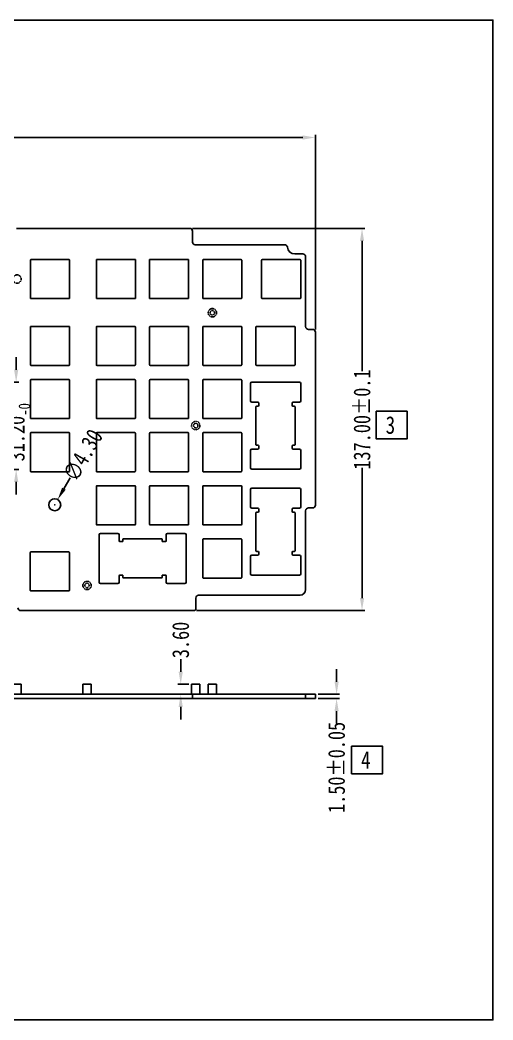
# Model space of a CAD drawing. Header units: inches. Extents: x 1475 to 2567, y -36 to 325.
# Drawn here: x 1812 to 1981.4, y -33.6 to 324.9 of the extents above; entities that cross this region are included whole.
import ezdxf

# ---------------------------------------------------------------- set-up
doc = ezdxf.new("R2010")
doc.units = ezdxf.units.IN
doc.header["$LTSCALE"] = 0.909449
doc.header["$MEASUREMENT"] = 0
doc.header["$PDMODE"] = 3
doc.header["$PDSIZE"] = 0.3125
doc.linetypes.add('HIDDEN', pattern=[0.2, 0.1, -0.1])
doc.linetypes.add('PHANTOM', pattern=[0.8, 0.45, -0.05, 0.1, -0.05, 0.1, -0.05])
doc.layers.get('0').update_dxf_attribs({"linetype": 'CONTINUOUS'})
doc.layers.get('Defpoints').update_dxf_attribs({"linetype": 'CONTINUOUS'})
doc.layers.add('DEFAULT_2', color=8, linetype='HIDDEN')
doc.layers.add('DEFAULT_3', color=7, linetype='PHANTOM')
doc.styles.get("Standard").update_dxf_attribs({"font": 'txt', "width": 0.8})
doc.dimstyles.get("Standard").update_dxf_attribs({"dimtxt": 6, "dimasz": 4.5, "dimexe": 1, "dimexo": 1, "dimgap": 0.09, "dimtad": 0, "dimzin": 1, "dimdsep": 46, "dimtxsty": 'STANDARD', "dimcen": 0.09, "dimclrd": 5, "dimclre": 5, "dimclrt": 1, "dimadec": 0, "dimazin": 0, "dimtp": 0.01, "dimtm": 0.01, "dimtfac": 1, "dimtofl": 0, "dimtmove": 0, "dimatfit": 3, "dimfxl": 1, "dimtolj": 1, "dimtzin": 4, "dimarcsym": 0})

# ---------------------------------------------------------------- blocks, each defined once
blk = doc.blocks.new('*D17')
at = {"layer": 'DEFAULT_3', "color": 3, "linetype": 'ByBlock', "lineweight": -2}
for p, q in [((1518.79, 213.97), (1518.79, 283.74)), ((1917.82, 213.97), (1917.82, 283.74)), ((1523.29, 282.74), (1699.82, 282.74)), ((1913.32, 282.74), (1736.8, 282.74))]:
    blk.add_line(p, q, dxfattribs=at)
at = {"layer": 'DEFAULT_3', "color": 3, "linetype": 'ByBlock'}
for points in [[(1523.29, 283.49), (1523.29, 281.99), (1518.79, 282.74)], [(1913.32, 283.49), (1913.32, 281.99), (1917.82, 282.74)]]:
    blk.add_solid(points, dxfattribs=at)
at = {"layer": 'Defpoints', "color": 0, "linetype": 'ByBlock'}
for p in [(1917.82, 282.74), (1518.79, 212.97), (1917.82, 212.97)]:
    blk.add_point(p, dxfattribs=at)
at = {"layer": 'DEFAULT_3', "color": 3, "linetype": 'ByBlock', "insert": (1718.31, 282.74), "char_height": 6, "attachment_point": 5}
blk.add_mtext('\\A1;399.03%%P0.1', dxfattribs=at)
blk = doc.blocks.new('*D20')
at = {"layer": 'DEFAULT_3', "color": 3, "linetype": 'ByBlock', "lineweight": -2}
for p, q in [((1810.67, 199.5), (1810.67, 204)), ((1806.17, 195), (1811.67, 195)), ((1806.17, 163.8), (1811.67, 163.8)), ((1810.67, 159.3), (1810.67, 154.8))]:
    blk.add_line(p, q, dxfattribs=at)
at = {"layer": 'DEFAULT_3', "color": 3, "linetype": 'ByBlock'}
for points in [[(1809.92, 199.5), (1811.42, 199.5), (1810.67, 195)], [(1809.92, 159.3), (1811.42, 159.3), (1810.67, 163.8)]]:
    blk.add_solid(points, dxfattribs=at)
at = {"layer": 'Defpoints', "color": 0, "linetype": 'ByBlock'}
for p in [(1805.17, 195), (1810.67, 195), (1805.17, 163.8)]:
    blk.add_point(p, dxfattribs=at)
at = {"layer": 'DEFAULT_3', "color": 3, "linetype": 'ByBlock', "insert": (1810.67, 179.4), "char_height": 6, "attachment_point": 5, "rotation": 90}
blk.add_mtext('\\A1;31.20{\\H0.7x;\\S+0.1^ -0;}', dxfattribs=at)
blk = doc.blocks.new('*D21')
at = {"layer": 'DEFAULT_3', "color": 3, "linetype": 'ByBlock', "lineweight": -2}
for p, q in [((1829.98, 160.8), (1827.76, 156.88)), ((1824.38, 151.1), (1824.56, 151.1)), ((1824.47, 151.01), (1824.47, 151.19))]:
    blk.add_line(p, q, dxfattribs=at)
at = {"layer": 'DEFAULT_3', "color": 3, "linetype": 'ByBlock'}
blk.add_solid([(1827.11, 157.25), (1828.41, 156.51), (1825.54, 152.97)], dxfattribs=at)
at = {"layer": 'Defpoints', "color": 0, "linetype": 'ByBlock'}
for p in [(1825.54, 152.97), (1823.41, 149.23)]:
    blk.add_point(p, dxfattribs=at)
at = {"layer": 'DEFAULT_3', "color": 3, "linetype": 'ByBlock', "insert": (1834.57, 168.87), "char_height": 6, "attachment_point": 5, "rotation": 60.3942}
blk.add_mtext('\\A1;∅4.30', dxfattribs=at)
blk = doc.blocks.new('*D22')
at = {"layer": 'DEFAULT_3', "color": 3, "linetype": 'ByBlock', "lineweight": -2}
for p, q in [((1873.81, 250.15), (1935.52, 250.15)), ((1934.52, 245.65), (1934.52, 198.95)), ((1934.52, 117.66), (1934.52, 164.37)), ((1875.26, 113.16), (1935.52, 113.16))]:
    blk.add_line(p, q, dxfattribs=at)
at = {"layer": 'DEFAULT_3', "color": 3, "linetype": 'ByBlock'}
for points in [[(1933.77, 245.65), (1935.27, 245.65), (1934.52, 250.15)], [(1933.77, 117.66), (1935.27, 117.66), (1934.52, 113.16)]]:
    blk.add_solid(points, dxfattribs=at)
at = {"layer": 'Defpoints', "color": 0, "linetype": 'ByBlock'}
for p in [(1872.81, 250.15), (1934.52, 250.15), (1874.26, 113.16)]:
    blk.add_point(p, dxfattribs=at)
at = {"layer": 'DEFAULT_3', "color": 3, "linetype": 'ByBlock', "insert": (1934.52, 181.66), "char_height": 6, "attachment_point": 5, "rotation": 90}
blk.add_mtext('\\A1;137.00%%P0.1', dxfattribs=at)
blk = doc.blocks.new('*D23')
at = {"layer": 'DEFAULT_3', "color": 3, "linetype": 'ByBlock', "lineweight": -2}
for p, q in [((1925.41, 87.67), (1925.41, 92.17)), ((1918.82, 83.17), (1926.41, 83.17)), ((1918.82, 81.67), (1926.41, 81.67)), ((1925.41, 77.17), (1925.41, 72.67))]:
    blk.add_line(p, q, dxfattribs=at)
at = {"layer": 'DEFAULT_3', "color": 3, "linetype": 'ByBlock'}
for points in [[(1924.66, 87.67), (1926.16, 87.67), (1925.41, 83.17)], [(1924.66, 77.17), (1926.16, 77.17), (1925.41, 81.67)]]:
    blk.add_solid(points, dxfattribs=at)
at = {"layer": 'Defpoints', "color": 0, "linetype": 'ByBlock'}
for p in [(1917.82, 83.17), (1917.82, 81.67), (1925.41, 81.67)]:
    blk.add_point(p, dxfattribs=at)
at = {"layer": 'DEFAULT_3', "color": 3, "linetype": 'ByBlock', "insert": (1925.41, 56.98), "char_height": 6, "attachment_point": 5, "rotation": 90}
blk.add_mtext('\\A1;1.50%%P0.05', dxfattribs=at)
blk = doc.blocks.new('*D24')
at = {"layer": 'DEFAULT_3', "color": 3, "linetype": 'ByBlock', "lineweight": -2}
for p, q in [((1869.59, 91.27), (1869.59, 95.77)), ((1872.47, 86.77), (1868.59, 86.77)), ((1872.47, 83.17), (1868.59, 83.17)), ((1869.59, 78.67), (1869.59, 74.17))]:
    blk.add_line(p, q, dxfattribs=at)
at = {"layer": 'DEFAULT_3', "color": 3, "linetype": 'ByBlock'}
for points in [[(1868.84, 91.27), (1870.34, 91.27), (1869.59, 86.77)], [(1868.84, 78.67), (1870.34, 78.67), (1869.59, 83.17)]]:
    blk.add_solid(points, dxfattribs=at)
at = {"layer": 'Defpoints', "color": 0, "linetype": 'ByBlock'}
for p in [(1869.59, 86.77), (1873.47, 86.77), (1873.47, 83.17)]:
    blk.add_point(p, dxfattribs=at)
at = {"layer": 'DEFAULT_3', "color": 3, "linetype": 'ByBlock', "insert": (1869.59, 102.66), "char_height": 6, "attachment_point": 5, "rotation": 90}
blk.add_mtext('\\A1;3.60', dxfattribs=at)

msp = doc.modelspace()

# ---------------------------------------------------------------- linework, layer by layer
at = {"color": 7, "linetype": 'Continuous'}
for p, q in [((1810.807, 250.154), (1872.807, 250.154)), ((1873.807, 249.154), (1873.807, 245.284)), ((1874.807, 244.284), (1906.796, 244.284)), ((1910.473, 241.002), (1913.324, 241.002)), ((1815.774, 238.802), (1815.774, 225.202)), ((1829.574, 239.002), (1815.974, 239.002)), ((1829.774, 225.202), (1829.774, 238.802)), ((1853.374, 239.002), (1839.374, 239.002)), ((1839.374, 239.002), (1839.374, 225.002)), ((1853.374, 225.002), (1853.374, 239.002)), ((1872.424, 239.002), (1858.424, 239.002)), ((1858.424, 239.002), (1858.424, 225.002)), ((1872.424, 225.002), (1872.424, 239.002)), ((1877.474, 238.802), (1877.474, 225.202)), ((1891.274, 239.002), (1877.674, 239.002)), ((1891.474, 225.202), (1891.474, 238.802)), ((1898.574, 238.802), (1898.574, 225.202)), ((1912.374, 239.002), (1898.774, 239.002)), ((1912.574, 225.202), (1912.574, 238.802)), ((1914.324, 214.974), (1914.324, 240.002)), ((1815.974, 225.002), (1829.574, 225.002)), ((1839.374, 225.002), (1853.374, 225.002)), ((1858.424, 225.002), (1872.424, 225.002)), ((1877.674, 225.002), (1891.274, 225.002)), ((1898.774, 225.002), (1912.374, 225.002)), ((1829.574, 215.052), (1815.974, 215.052)), ((1853.174, 215.052), (1839.574, 215.052)), ((1872.224, 215.052), (1858.624, 215.052)), ((1891.274, 215.052), (1877.674, 215.052)), ((1910.324, 215.052), (1896.724, 215.052)), ((1815.774, 214.852), (1815.774, 201.252)), ((1829.774, 201.252), (1829.774, 214.852)), ((1839.374, 214.852), (1839.374, 201.252)), ((1853.374, 201.252), (1853.374, 214.852)), ((1858.424, 214.852), (1858.424, 201.252)), ((1872.424, 201.252), (1872.424, 214.852)), ((1877.474, 214.852), (1877.474, 201.252)), ((1891.474, 201.252), (1891.474, 214.852)), ((1896.524, 214.852), (1896.524, 201.252)), ((1910.524, 201.252), (1910.524, 214.852)), ((1916.824, 213.974), (1915.324, 213.974)), ((1917.824, 150.974), (1917.824, 212.974)), ((1815.974, 201.052), (1829.574, 201.052)), ((1839.574, 201.052), (1853.174, 201.052)), ((1858.624, 201.052), (1872.224, 201.052)), ((1877.674, 201.052), (1891.274, 201.052)), ((1896.724, 201.052), (1910.324, 201.052)), ((1815.774, 195.802), (1815.774, 182.202)), ((1829.574, 196.002), (1815.974, 196.002)), ((1829.774, 182.202), (1829.774, 195.802)), ((1839.374, 195.802), (1839.374, 182.202)), ((1853.174, 196.002), (1839.574, 196.002)), ((1853.374, 182.202), (1853.374, 195.802)), ((1858.424, 195.802), (1858.424, 182.202)), ((1872.224, 196.002), (1858.624, 196.002)), ((1872.424, 182.202), (1872.424, 195.802)), ((1877.474, 195.802), (1877.474, 182.202)), ((1891.274, 196.002), (1877.674, 196.002)), ((1891.474, 182.202), (1891.474, 195.802)), ((1894.583, 194.593), (1894.583, 188.393)), ((1912.083, 195.093), (1895.083, 195.093)), ((1912.583, 188.393), (1912.583, 194.593)), ((1895.083, 187.893), (1897.224, 187.893)), ((1897.224, 186.415), (1896.724, 186.415)), ((1897.524, 187.593), (1897.524, 186.715)), ((1909.524, 186.715), (1909.524, 187.593)), ((1909.824, 187.893), (1912.083, 187.893)), ((1910.324, 186.415), (1909.824, 186.415)), ((1896.524, 186.215), (1896.524, 172.615)), ((1910.524, 172.615), (1910.524, 186.215)), ((1815.974, 182.002), (1829.574, 182.002)), ((1839.574, 182.002), (1853.174, 182.002)), ((1858.624, 182.002), (1872.224, 182.002)), ((1877.674, 182.002), (1891.274, 182.002)), ((1815.774, 176.752), (1815.774, 163.152)), ((1829.574, 176.952), (1815.974, 176.952)), ((1829.774, 163.152), (1829.774, 176.752)), ((1839.374, 176.752), (1839.374, 163.152)), ((1853.174, 176.952), (1839.574, 176.952)), ((1853.374, 163.152), (1853.374, 176.752)), ((1858.424, 176.752), (1858.424, 163.152)), ((1872.224, 176.952), (1858.624, 176.952)), ((1872.424, 163.152), (1872.424, 176.752)), ((1877.474, 176.752), (1877.474, 163.152)), ((1891.274, 176.952), (1877.674, 176.952)), ((1891.474, 163.152), (1891.474, 176.752)), ((1896.724, 172.415), (1897.224, 172.415)), ((1897.524, 172.115), (1897.524, 171.393)), ((1909.524, 171.393), (1909.524, 172.115)), ((1909.824, 172.415), (1910.324, 172.415)), ((1894.583, 170.593), (1894.583, 164.393)), ((1897.224, 171.093), (1895.083, 171.093)), ((1912.083, 171.093), (1909.824, 171.093)), ((1912.583, 164.393), (1912.583, 170.593)), ((1815.974, 162.952), (1829.574, 162.952)), ((1839.574, 162.952), (1853.174, 162.952)), ((1858.624, 162.952), (1872.224, 162.952)), ((1877.674, 162.952), (1891.274, 162.952)), ((1895.083, 163.893), (1912.083, 163.893)), ((1839.374, 157.702), (1839.374, 144.102)), ((1853.174, 157.902), (1839.574, 157.902)), ((1853.374, 144.102), (1853.374, 157.702)), ((1858.424, 157.702), (1858.424, 144.102)), ((1872.224, 157.902), (1858.624, 157.902)), ((1872.424, 144.102), (1872.424, 157.702)), ((1877.474, 157.702), (1877.474, 144.102)), ((1891.274, 157.902), (1877.674, 157.902)), ((1891.474, 144.102), (1891.474, 157.702)), ((1894.583, 156.593), (1894.583, 150.393)), ((1912.083, 157.093), (1895.083, 157.093)), ((1912.583, 150.393), (1912.583, 156.593)), ((1895.083, 149.893), (1897.224, 149.893)), ((1896.524, 148.215), (1896.524, 134.615)), ((1897.224, 148.415), (1896.724, 148.415)), ((1897.524, 149.593), (1897.524, 148.715)), ((1909.524, 148.715), (1909.524, 149.593)), ((1909.824, 149.893), (1912.083, 149.893)), ((1910.324, 148.415), (1909.824, 148.415)), ((1910.524, 134.615), (1910.524, 148.215)), ((1914.324, 120.683), (1914.324, 148.974)), ((1915.324, 149.974), (1916.824, 149.974)), ((1839.574, 143.902), (1853.174, 143.902)), ((1858.624, 143.902), (1872.224, 143.902)), ((1877.674, 143.902), (1891.274, 143.902)), ((1840.377, 140.352), (1840.377, 123.352)), ((1847.077, 140.852), (1840.877, 140.852)), ((1847.577, 138.211), (1847.577, 140.352)), ((1864.377, 140.352), (1864.377, 138.211)), ((1871.077, 140.852), (1864.877, 140.852)), ((1871.577, 123.352), (1871.577, 140.352)), ((1848.599, 137.911), (1847.877, 137.911)), ((1848.899, 138.711), (1848.899, 138.211)), ((1862.699, 138.911), (1849.099, 138.911)), ((1862.899, 138.211), (1862.899, 138.711)), ((1864.077, 137.911), (1863.199, 137.911)), ((1877.474, 138.652), (1877.474, 125.052)), ((1891.274, 138.852), (1877.674, 138.852)), ((1891.474, 125.052), (1891.474, 138.652)), ((1815.734, 134.017), (1815.734, 120.417)), ((1829.534, 134.217), (1815.934, 134.217)), ((1829.734, 120.417), (1829.734, 134.017)), ((1897.224, 133.093), (1895.083, 133.093)), ((1896.724, 134.415), (1897.224, 134.415)), ((1897.524, 134.115), (1897.524, 133.393)), ((1909.524, 133.393), (1909.524, 134.115)), ((1909.824, 134.415), (1910.324, 134.415)), ((1912.083, 133.093), (1909.824, 133.093)), ((1894.583, 132.593), (1894.583, 126.393)), ((1912.583, 126.393), (1912.583, 132.593)), ((1847.577, 123.352), (1847.577, 125.611)), ((1847.877, 125.911), (1848.599, 125.911)), ((1848.899, 125.611), (1848.899, 125.111)), ((1862.899, 125.111), (1862.899, 125.611)), ((1863.199, 125.911), (1864.077, 125.911)), ((1864.377, 125.611), (1864.377, 123.352)), ((1895.083, 125.893), (1912.083, 125.893)), ((1840.877, 122.852), (1847.077, 122.852)), ((1849.099, 124.911), (1862.699, 124.911)), ((1864.877, 122.852), (1871.077, 122.852)), ((1877.674, 124.852), (1891.274, 124.852)), ((1815.934, 120.217), (1829.534, 120.217)), ((1876.007, 118.683), (1912.324, 118.683)), ((1875.007, 113.908), (1875.007, 117.683)), ((1874.257, 113.158), (1812.314, 113.158)), ((1809.474, 86.775), (1812.474, 86.775)), ((1812.474, 83.175), (1812.474, 86.775)), ((1834.552, 86.775), (1837.552, 86.775)), ((1834.552, 83.175), (1834.552, 86.775)), ((1837.552, 83.175), (1837.552, 86.775)), ((1873.474, 86.775), (1876.474, 86.775)), ((1873.474, 83.175), (1873.474, 86.775)), ((1876.474, 83.175), (1876.474, 86.775)), ((1879.433, 86.775), (1882.433, 86.775)), ((1879.433, 83.175), (1879.433, 86.775)), ((1882.433, 83.175), (1882.433, 86.775)), ((1518.793, 83.175), (1917.824, 83.175)), ((1873.807, 83.175), (1873.807, 81.675)), ((1914.324, 83.175), (1914.324, 81.675)), ((1917.824, 83.175), (1917.824, 81.675)), ((1518.793, 81.675), (1917.824, 81.675))]:
    msp.add_line(p, q, dxfattribs=at)
for points in [[(1474.518, -33.555), (1981.415, -33.555), (1981.415, 324.856), (1474.518, 324.856)], [(1939.583, 184.605), (1950.676, 184.605), (1950.676, 174.709), (1939.583, 174.709)], [(1930.796, 64.583), (1941.889, 64.583), (1941.889, 54.688), (1930.796, 54.688)]]:
    msp.add_lwpolyline(points, close=True)
msp.add_circle((1824.474, 151.102), 2.15, dxfattribs=at)
for centre, radius, start, end in [((1872.807, 249.154), 1, 0, 90), ((1874.807, 245.284), 1, 180, 270), ((1906.796, 243.284), 1, 6.4955, 90), ((1910.473, 243.702), 2.7, 186.4955, 270), ((1913.324, 240.002), 1, 0, 90), ((1815.974, 238.802), 0.2, 90, 180), ((1829.574, 238.802), 0.2, 0, 90), ((1877.674, 238.802), 0.2, 90, 180), ((1891.274, 238.802), 0.2, 0, 90), ((1898.774, 238.802), 0.2, 90, 180), ((1912.374, 238.802), 0.2, 0, 90), ((1815.974, 225.202), 0.2, 180, 270), ((1829.574, 225.202), 0.2, 270, 0), ((1877.674, 225.202), 0.2, 180, 270), ((1891.274, 225.202), 0.2, 270, 0), ((1898.774, 225.202), 0.2, 180, 270), ((1912.374, 225.202), 0.2, 270, 0), ((1815.974, 214.852), 0.2, 90, 180), ((1829.574, 214.852), 0.2, 0, 90), ((1839.574, 214.852), 0.2, 90, 180), ((1853.174, 214.852), 0.2, 0, 90), ((1858.624, 214.852), 0.2, 90, 180), ((1872.224, 214.852), 0.2, 0, 90), ((1877.674, 214.852), 0.2, 90, 180), ((1891.274, 214.852), 0.2, 0, 90), ((1896.724, 214.852), 0.2, 90, 180), ((1910.324, 214.852), 0.2, 0, 90), ((1915.324, 214.974), 1, 180, 270), ((1916.824, 212.974), 1, 0, 90), ((1815.974, 201.252), 0.2, 180, 270), ((1829.574, 201.252), 0.2, 270, 0), ((1839.574, 201.252), 0.2, 180, 270), ((1853.174, 201.252), 0.2, 270, 0), ((1858.624, 201.252), 0.2, 180, 270), ((1872.224, 201.252), 0.2, 270, 0), ((1877.674, 201.252), 0.2, 180, 270), ((1891.274, 201.252), 0.2, 270, 0), ((1896.724, 201.252), 0.2, 180, 270), ((1910.324, 201.252), 0.2, 270, 0), ((1815.974, 195.802), 0.2, 90, 180), ((1829.574, 195.802), 0.2, 0, 90), ((1839.574, 195.802), 0.2, 90, 180), ((1853.174, 195.802), 0.2, 0, 90), ((1858.624, 195.802), 0.2, 90, 180), ((1872.224, 195.802), 0.2, 0, 90), ((1877.674, 195.802), 0.2, 90, 180), ((1891.274, 195.802), 0.2, 0, 90), ((1895.083, 194.593), 0.5, 90, 180), ((1912.083, 194.593), 0.5, 0, 90), ((1895.083, 188.393), 0.5, 180, 270), ((1896.724, 186.215), 0.2, 90, 180), ((1897.224, 187.593), 0.3, 0, 90), ((1897.224, 186.715), 0.3, 270, 0), ((1909.824, 187.593), 0.3, 90, 180), ((1909.824, 186.715), 0.3, 180, 270), ((1910.324, 186.215), 0.2, 0, 90), ((1912.083, 188.393), 0.5, 270, 0), ((1815.974, 182.202), 0.2, 180, 270), ((1829.574, 182.202), 0.2, 270, 0), ((1839.574, 182.202), 0.2, 180, 270), ((1853.174, 182.202), 0.2, 270, 0), ((1858.624, 182.202), 0.2, 180, 270), ((1872.224, 182.202), 0.2, 270, 0), ((1877.674, 182.202), 0.2, 180, 270), ((1891.274, 182.202), 0.2, 270, 0), ((1815.974, 176.752), 0.2, 90, 180), ((1829.574, 176.752), 0.2, 0, 90), ((1839.574, 176.752), 0.2, 90, 180), ((1853.174, 176.752), 0.2, 0, 90), ((1858.624, 176.752), 0.2, 90, 180), ((1872.224, 176.752), 0.2, 0, 90), ((1877.674, 176.752), 0.2, 90, 180), ((1891.274, 176.752), 0.2, 0, 90), ((1896.724, 172.615), 0.2, 180, 270), ((1897.224, 172.115), 0.3, 0, 90), ((1909.824, 172.115), 0.3, 90, 180), ((1910.324, 172.615), 0.2, 270, 0), ((1895.083, 170.593), 0.5, 90, 180), ((1897.224, 171.393), 0.3, 270, 0), ((1909.824, 171.393), 0.3, 180, 270), ((1912.083, 170.593), 0.5, 0, 90), ((1815.974, 163.152), 0.2, 180, 270), ((1829.574, 163.152), 0.2, 270, 0), ((1839.574, 163.152), 0.2, 180, 270), ((1853.174, 163.152), 0.2, 270, 0), ((1858.624, 163.152), 0.2, 180, 270), ((1872.224, 163.152), 0.2, 270, 0), ((1877.674, 163.152), 0.2, 180, 270), ((1891.274, 163.152), 0.2, 270, 0), ((1895.083, 164.393), 0.5, 180, 270), ((1912.083, 164.393), 0.5, 270, 0), ((1839.574, 157.702), 0.2, 90, 180), ((1853.174, 157.702), 0.2, 0, 90), ((1858.624, 157.702), 0.2, 90, 180), ((1872.224, 157.702), 0.2, 0, 90), ((1877.674, 157.702), 0.2, 90, 180), ((1891.274, 157.702), 0.2, 0, 90), ((1895.083, 156.593), 0.5, 90, 180), ((1912.083, 156.593), 0.5, 0, 90), ((1916.824, 150.974), 1, 270, 0), ((1895.083, 150.393), 0.5, 180, 270), ((1896.724, 148.215), 0.2, 90, 180), ((1897.224, 149.593), 0.3, 0, 90), ((1897.224, 148.715), 0.3, 270, 0), ((1909.824, 149.593), 0.3, 90, 180), ((1909.824, 148.715), 0.3, 180, 270), ((1910.324, 148.215), 0.2, 0, 90), ((1912.083, 150.393), 0.5, 270, 0), ((1915.324, 148.974), 1, 90, 180), ((1839.574, 144.102), 0.2, 180, 270), ((1853.174, 144.102), 0.2, 270, 0), ((1858.624, 144.102), 0.2, 180, 270), ((1872.224, 144.102), 0.2, 270, 0), ((1877.674, 144.102), 0.2, 180, 270), ((1891.274, 144.102), 0.2, 270, 0), ((1840.877, 140.352), 0.5, 90, 180), ((1847.077, 140.352), 0.5, 0, 90), ((1864.877, 140.352), 0.5, 90, 180), ((1871.077, 140.352), 0.5, 0, 90), ((1847.877, 138.211), 0.3, 180, 270), ((1848.599, 138.211), 0.3, 270, 0), ((1849.099, 138.711), 0.2, 90, 180), ((1862.699, 138.711), 0.2, 0, 90), ((1863.199, 138.211), 0.3, 180, 270), ((1864.077, 138.211), 0.3, 270, 0), ((1877.674, 138.652), 0.2, 90, 180), ((1891.274, 138.652), 0.2, 0, 90), ((1815.934, 134.017), 0.2, 90, 180), ((1829.534, 134.017), 0.2, 0, 90), ((1895.083, 132.593), 0.5, 90, 180), ((1896.724, 134.615), 0.2, 180, 270), ((1897.224, 134.115), 0.3, 0, 90), ((1897.224, 133.393), 0.3, 270, 0), ((1909.824, 134.115), 0.3, 90, 180), ((1909.824, 133.393), 0.3, 180, 270), ((1910.324, 134.615), 0.2, 270, 0), ((1912.083, 132.593), 0.5, 0, 90), ((1847.877, 125.611), 0.3, 90, 180), ((1848.599, 125.611), 0.3, 0, 90), ((1863.199, 125.611), 0.3, 90, 180), ((1864.077, 125.611), 0.3, 0, 90), ((1895.083, 126.393), 0.5, 180, 270), ((1912.083, 126.393), 0.5, 270, 0), ((1840.877, 123.352), 0.5, 180, 270), ((1847.077, 123.352), 0.5, 270, 0), ((1849.099, 125.111), 0.2, 180, 270), ((1862.699, 125.111), 0.2, 270, 0), ((1864.877, 123.352), 0.5, 180, 270), ((1871.077, 123.352), 0.5, 270, 0), ((1877.674, 125.052), 0.2, 180, 270), ((1891.274, 125.052), 0.2, 270, 0), ((1815.934, 120.417), 0.2, 180, 270), ((1829.534, 120.417), 0.2, 270, 0), ((1876.007, 117.683), 1, 90, 180), ((1912.324, 120.683), 2, 270, 0), ((1812.314, 114.158), 1, 179.27131, 270), ((1874.257, 113.908), 0.75, 270, 0)]:
    msp.add_arc(centre, radius, start, end, dxfattribs=at)
at = {"layer": 'DEFAULT_2', "color": 8, "linetype": 'HIDDEN'}
for centre, radius in [((1810.974, 232.002), 1.5), ((1880.933, 219.924), 1.5), ((1880.933, 219.924), 0.8), ((1874.974, 179.502), 1.5), ((1874.974, 179.502), 0.8), ((1836.052, 122.183), 1.5), ((1836.052, 122.183), 0.8)]:
    msp.add_circle(centre, radius, dxfattribs=at)

# ---------------------------------------------------------------- texts
at = {"color": 2, "linetype": 'Continuous', "char_height": 6.3, "width": 63.00787, "attachment_point": 3, "line_spacing_factor": 0.9}
for s, insert in [('{\\fSimSun|b0|i0|c134|p2;3}', (1946.397, 182.851)), ('{\\fSimSun|b0|i0|c134|p2;4}', (1937.61, 62.829))]:
    msp.add_mtext(s, dxfattribs=dict(at, insert=insert))

# ---------------------------------------------------------------- dimensions: what is measured, and where the dimension line sits
at = {"layer": 'DEFAULT_3', "linetype": 'ByBlock'}
dim = msp.add_linear_dim(base=(1917.824, 282.743), p1=(1518.793, 212.974), p2=(1917.824, 212.974), text='<>%%P0.1', dimstyle='STANDARD', override={"dimclrd": 3, "dimclre": 3, "dimclrt": 3, "dimtfillclr": 256}, dxfattribs=at)
dim.commit()
dim.dimension.update_dxf_attribs({"geometry": '*D17', "text_midpoint": (1718.309, 282.743)})
for base, p1, p2, text, picture, middle in [((1934.52, 250.154), (1874.257, 113.158), (1872.807, 250.154), '<>%%P0.1', '*D22', (1934.52, 181.656)), ((1925.405, 81.675), (1917.824, 83.175), (1917.824, 81.675), '<>%%P0.05', '*D23', (1925.405, 56.985))]:
    dim = msp.add_linear_dim(base=base, p1=p1, p2=p2, angle=90, text=text, dimstyle='STANDARD', override={"dimclrd": 3, "dimclre": 3, "dimclrt": 3, "dimtfillclr": 256}, dxfattribs=at)
    dim.commit()
    dim.dimension.update_dxf_attribs({"geometry": picture, "text_midpoint": middle})
dim = msp.add_linear_dim(base=(1810.666, 195.002), p1=(1805.169, 163.802), p2=(1805.169, 195.002), angle=90, text='<>{\\H0.7x;\\S+0.1^ -0;}', dimstyle='STANDARD', override={"dimclrd": 3, "dimclre": 3, "dimclrt": 3, "dimtfillclr": 256}, dxfattribs=at)
dim.commit()
dim.dimension.update_dxf_attribs({"geometry": '*D20', "text_midpoint": (1810.666, 179.403), "dimtype": 160})
dim = msp.add_diameter_dim_2p(p1=(1823.412, 149.233), p2=(1825.536, 152.972), dimstyle='STANDARD', override={"dimclrd": 3, "dimclre": 3, "dimclrt": 3, "dimtfillclr": 256}, dxfattribs=at)
dim.commit()
dim.dimension.update_dxf_attribs({"geometry": '*D21', "text_midpoint": (1834.572, 168.874)})
dim = msp.add_linear_dim(base=(1869.591, 86.775), p1=(1873.474, 83.175), p2=(1873.474, 86.775), angle=90, dimstyle='STANDARD', override={"dimclrd": 3, "dimclre": 3, "dimclrt": 3, "dimtfillclr": 256}, dxfattribs=at)
dim.commit()
dim.dimension.update_dxf_attribs({"geometry": '*D24', "text_midpoint": (1869.591, 102.665)})

doc.saveas('drawing.dxf')
